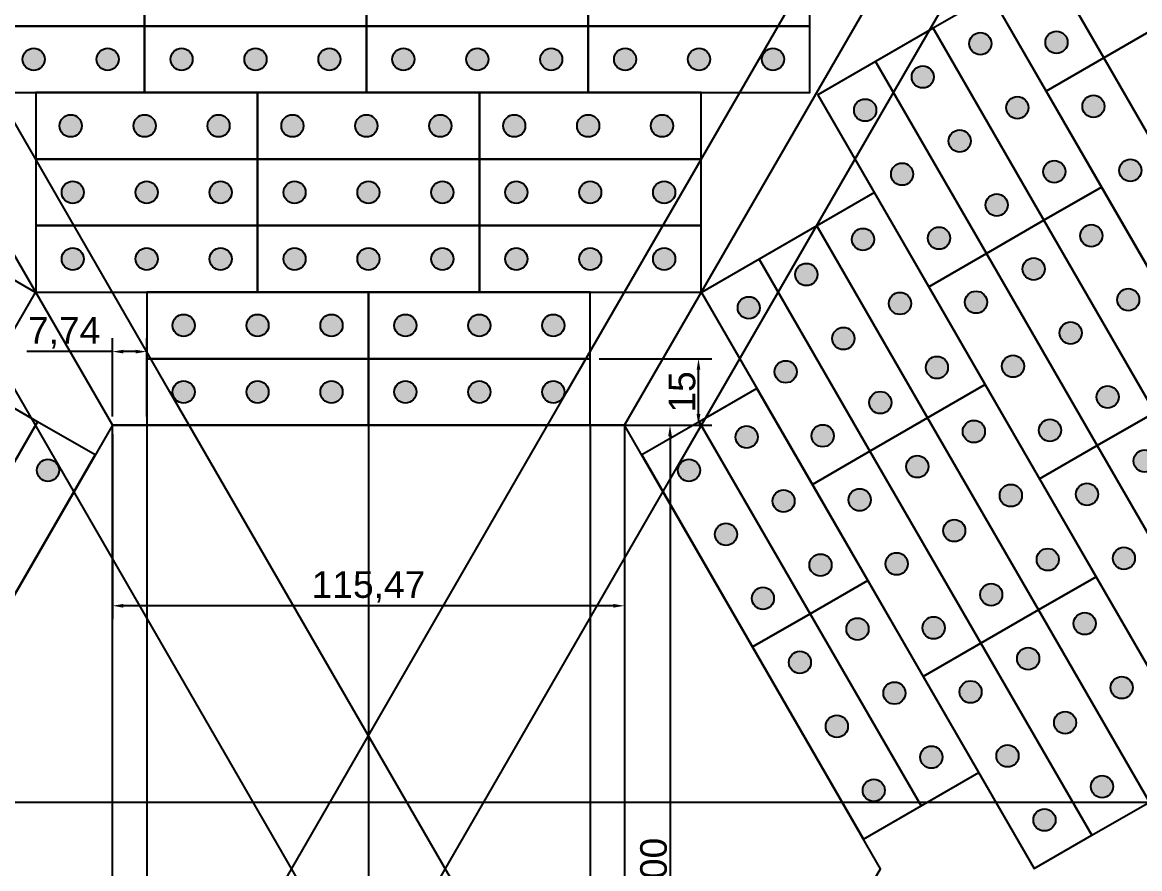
# Model space of a CAD drawing. Header units: millimetres. Extents: x 1388 to 8110, y -1425 to 5021.
# Drawn here: x 2638.8 to 2890.7, y -620.1 to -429.3 of the extents above; entities that cross this region are included whole.
import ezdxf

# ---------------------------------------------------------------- set-up
doc = ezdxf.new("R2010")
doc.units = ezdxf.units.MM
doc.styles.get("Standard").update_dxf_attribs({"font": 'arial.ttf'})
doc.dimstyles.new('ISO-25', dxfattribs={"dimtxt": 6, "dimasz": 2.5, "dimexe": 3, "dimexo": 2, "dimtad": 1, "dimtxsty": 'Standard', "dimcen": 2.5, "dimadec": 0, "dimazin": 0, "dimtfac": 1, "dimtmove": 0, "dimatfit": 3, "dimfxl": 1, "dimarcsym": 0})

# ---------------------------------------------------------------- blocks, each defined once
blk = doc.blocks.new('*D79')
at = {"color": 0, "lineweight": -2, "transparency": 16777216}
for p, q in [((2659.08, -522.17), (2659.08, -563.88)), ((2774.55, -522.17), (2774.55, -563.88)), ((2772.05, -560.88), (2661.58, -560.88))]:
    blk.add_line(p, q, dxfattribs=at)
at = {"color": 0, "transparency": 16777216}
for points in [[(2661.58, -560.46), (2661.58, -561.3), (2659.08, -560.88)], [(2772.05, -560.46), (2772.05, -561.3), (2774.55, -560.88)]]:
    blk.add_solid(points, dxfattribs=at)
at = {"layer": 'Defpoints', "color": 0, "transparency": 16777216}
for p in [(2659.08, -520.17), (2774.55, -520.17), (2659.08, -560.88)]:
    blk.add_point(p, dxfattribs=at)
at = {"color": 0, "transparency": 16777216, "insert": (2716.82, -556.65), "char_height": 6, "attachment_point": 5}
blk.add_mtext('115,47', dxfattribs=at)
blk = doc.blocks.new('*D80')
at = {"color": 0, "lineweight": -2, "transparency": 16777216}
for p, q in [((2776.55, -520.17), (2787.81, -520.17)), ((2784.81, -522.67), (2784.81, -717.67)), ((2776.55, -720.17), (2787.81, -720.17))]:
    blk.add_line(p, q, dxfattribs=at)
at = {"color": 0, "transparency": 16777216}
for points in [[(2784.39, -522.67), (2785.23, -522.67), (2784.81, -520.17)], [(2784.39, -717.67), (2785.23, -717.67), (2784.81, -720.17)]]:
    blk.add_solid(points, dxfattribs=at)
at = {"layer": 'Defpoints', "color": 0, "transparency": 16777216}
for p in [(2774.55, -520.17), (2774.55, -720.17), (2784.81, -720.17)]:
    blk.add_point(p, dxfattribs=at)
at = {"color": 0, "transparency": 16777216, "insert": (2781.12, -620.17), "char_height": 6, "attachment_point": 5, "rotation": 90}
blk.add_mtext('200', dxfattribs=at)
blk = doc.blocks.new('*D77')
at = {"color": 0, "lineweight": -2, "transparency": 16777216}
for p, q in [((2768.82, -505.17), (2794.23, -505.17)), ((2791.23, -517.67), (2791.23, -507.67)), ((2768.82, -520.17), (2794.23, -520.17))]:
    blk.add_line(p, q, dxfattribs=at)
at = {"color": 0, "transparency": 16777216}
for points in [[(2790.81, -507.67), (2791.65, -507.67), (2791.23, -505.17)], [(2790.81, -517.67), (2791.65, -517.67), (2791.23, -520.17)]]:
    blk.add_solid(points, dxfattribs=at)
at = {"layer": 'Defpoints', "color": 0, "transparency": 16777216}
for p in [(2766.82, -505.17), (2791.23, -505.17), (2766.82, -520.17)]:
    blk.add_point(p, dxfattribs=at)
at = {"color": 0, "transparency": 16777216, "insert": (2787.54, -512.67), "char_height": 6, "attachment_point": 5, "rotation": 90}
blk.add_mtext('15', dxfattribs=at)
blk = doc.blocks.new('*D78')
at = {"color": 0, "lineweight": -2, "transparency": 16777216}
for p, q in [((2659.08, -518.17), (2659.08, -500.57)), ((2666.82, -518.17), (2666.82, -500.57)), ((2659.08, -503.57), (2639.82, -503.57)), ((2664.32, -503.57), (2661.58, -503.57))]:
    blk.add_line(p, q, dxfattribs=at)
at = {"color": 0, "transparency": 16777216}
for points in [[(2661.58, -503.15), (2661.58, -503.98), (2659.08, -503.57)], [(2664.32, -503.15), (2664.32, -503.98), (2666.82, -503.57)]]:
    blk.add_solid(points, dxfattribs=at)
at = {"layer": 'Defpoints', "color": 0, "transparency": 16777216}
for p in [(2659.08, -503.57), (2659.08, -520.17), (2666.82, -520.17)]:
    blk.add_point(p, dxfattribs=at)
at = {"color": 0, "transparency": 16777216, "insert": (2648.2, -499.35), "char_height": 6, "attachment_point": 5}
blk.add_mtext('7,74', dxfattribs=at)

msp = doc.modelspace()

# ---------------------------------------------------------------- hatches: boundary and pattern name
at = {"true_color": 0xf1eb1f}
h = msp.add_hatch(color=2, dxfattribs=at)
h.dxf.hatch_style = 1
h.paths.add_polyline_path([(2857.28, -434.13, 1), (2852.28, -434.13, 1)])
h = msp.add_hatch(color=2, dxfattribs=at)
h.dxf.hatch_style = 1
h.paths.add_polyline_path([(2874.437, -433.847, 1), (2869.437, -433.847, 1)])
h = msp.add_hatch(color=2, dxfattribs=at)
h.dxf.hatch_style = 1
h.paths.add_polyline_path([(2643.85, -437.669, 1), (2638.85, -437.669, 1)])
h = msp.add_hatch(color=2, dxfattribs=at)
h.dxf.hatch_style = 1
h.paths.add_polyline_path([(2660.517, -437.669, 1), (2655.517, -437.669, 1)])
h = msp.add_hatch(color=2, dxfattribs=at)
h.dxf.hatch_style = 1
h.paths.add_polyline_path([(2677.184, -437.669, 1), (2672.184, -437.669, 1)])
h = msp.add_hatch(color=2, dxfattribs=at)
h.dxf.hatch_style = 1
h.paths.add_polyline_path([(2693.85, -437.669, 1), (2688.85, -437.669, 1)])
h = msp.add_hatch(color=2, dxfattribs=at)
h.dxf.hatch_style = 1
h.paths.add_polyline_path([(2710.517, -437.669, 1), (2705.517, -437.669, 1)])
h = msp.add_hatch(color=2, dxfattribs=at)
h.dxf.hatch_style = 1
h.paths.add_polyline_path([(2727.184, -437.669, 1), (2722.184, -437.669, 1)])
h = msp.add_hatch(color=2, dxfattribs=at)
h.dxf.hatch_style = 1
h.paths.add_polyline_path([(2743.85, -437.669, 1), (2738.85, -437.669, 1)])
h = msp.add_hatch(color=2, dxfattribs=at)
h.dxf.hatch_style = 1
h.paths.add_polyline_path([(2760.517, -437.669, 1), (2755.517, -437.669, 1)])
h = msp.add_hatch(color=2, dxfattribs=at)
h.dxf.hatch_style = 1
h.paths.add_polyline_path([(2777.184, -437.669, 1), (2772.184, -437.669, 1)])
h = msp.add_hatch(color=2, dxfattribs=at)
h.dxf.hatch_style = 1
h.paths.add_polyline_path([(2793.85, -437.669, 1), (2788.85, -437.669, 1)])
h = msp.add_hatch(color=2, dxfattribs=at)
h.dxf.hatch_style = 1
h.paths.add_polyline_path([(2810.517, -437.669, 1), (2805.517, -437.669, 1)])
h = msp.add_hatch(color=2, dxfattribs=at)
h.dxf.hatch_style = 1
h.paths.add_polyline_path([(2844.29, -441.63, 1), (2839.29, -441.63, 1)])
h = msp.add_hatch(color=2, dxfattribs=at)
h.dxf.hatch_style = 1
h.paths.add_polyline_path([(2882.771, -448.28, 1), (2877.771, -448.28, 1)])
h = msp.add_hatch(color=2, dxfattribs=at)
h.dxf.hatch_style = 1
h.paths.add_polyline_path([(2831.3, -449.13, 1), (2826.3, -449.13, 1)])
h = msp.add_hatch(color=2, dxfattribs=at)
h.dxf.hatch_style = 1
h.paths.add_polyline_path([(2865.614, -448.564, 1), (2860.614, -448.564, 1)])
h = msp.add_hatch(color=2, dxfattribs=at)
h.dxf.hatch_style = 1
h.paths.add_polyline_path([(2652.184, -452.669, 1), (2647.184, -452.669, 1)])
h = msp.add_hatch(color=2, dxfattribs=at)
h.dxf.hatch_style = 1
h.paths.add_polyline_path([(2668.85, -452.669, 1), (2663.85, -452.669, 1)])
h = msp.add_hatch(color=2, dxfattribs=at)
h.dxf.hatch_style = 1
h.paths.add_polyline_path([(2685.517, -452.669, 1), (2680.517, -452.669, 1)])
h = msp.add_hatch(color=2, dxfattribs=at)
h.dxf.hatch_style = 1
h.paths.add_polyline_path([(2702.184, -452.669, 1), (2697.184, -452.669, 1)])
h = msp.add_hatch(color=2, dxfattribs=at)
h.dxf.hatch_style = 1
h.paths.add_polyline_path([(2718.85, -452.669, 1), (2713.85, -452.669, 1)])
h = msp.add_hatch(color=2, dxfattribs=at)
h.dxf.hatch_style = 1
h.paths.add_polyline_path([(2735.517, -452.669, 1), (2730.517, -452.669, 1)])
h = msp.add_hatch(color=2, dxfattribs=at)
h.dxf.hatch_style = 1
h.paths.add_polyline_path([(2752.184, -452.669, 1), (2747.184, -452.669, 1)])
h = msp.add_hatch(color=2, dxfattribs=at)
h.dxf.hatch_style = 1
h.paths.add_polyline_path([(2768.85, -452.669, 1), (2763.85, -452.669, 1)])
h = msp.add_hatch(color=2, dxfattribs=at)
h.dxf.hatch_style = 1
h.paths.add_polyline_path([(2785.517, -452.669, 1), (2780.517, -452.669, 1)])
h = msp.add_hatch(color=2, dxfattribs=at)
h.dxf.hatch_style = 1
h.paths.add_polyline_path([(2852.623, -456.064, 1), (2847.623, -456.064, 1)])
h = msp.add_hatch(color=2, dxfattribs=at)
h.dxf.hatch_style = 1
h.paths.add_polyline_path([(2873.947, -462.997, 1), (2868.947, -462.997, 1)])
h = msp.add_hatch(color=2, dxfattribs=at)
h.dxf.hatch_style = 1
h.paths.add_polyline_path([(2891.104, -462.714, 1), (2886.104, -462.714, 1)])
h = msp.add_hatch(color=2, dxfattribs=at)
h.dxf.hatch_style = 1
h.paths.add_polyline_path([(2839.633, -463.564, 1), (2834.633, -463.564, 1)])
h = msp.add_hatch(color=2, dxfattribs=at)
h.dxf.hatch_style = 1
h.paths.add_polyline_path([(2652.65, -467.669, 1), (2647.65, -467.669, 1)])
h = msp.add_hatch(color=2, dxfattribs=at)
h.dxf.hatch_style = 1
h.paths.add_polyline_path([(2669.316, -467.669, 1), (2664.316, -467.669, 1)])
h = msp.add_hatch(color=2, dxfattribs=at)
h.dxf.hatch_style = 1
h.paths.add_polyline_path([(2685.983, -467.669, 1), (2680.983, -467.669, 1)])
h = msp.add_hatch(color=2, dxfattribs=at)
h.dxf.hatch_style = 1
h.paths.add_polyline_path([(2702.65, -467.669, 1), (2697.65, -467.669, 1)])
h = msp.add_hatch(color=2, dxfattribs=at)
h.dxf.hatch_style = 1
h.paths.add_polyline_path([(2719.316, -467.669, 1), (2714.316, -467.669, 1)])
h = msp.add_hatch(color=2, dxfattribs=at)
h.dxf.hatch_style = 1
h.paths.add_polyline_path([(2735.983, -467.669, 1), (2730.983, -467.669, 1)])
h = msp.add_hatch(color=2, dxfattribs=at)
h.dxf.hatch_style = 1
h.paths.add_polyline_path([(2752.65, -467.669, 1), (2747.65, -467.669, 1)])
h = msp.add_hatch(color=2, dxfattribs=at)
h.dxf.hatch_style = 1
h.paths.add_polyline_path([(2769.316, -467.669, 1), (2764.316, -467.669, 1)])
h = msp.add_hatch(color=2, dxfattribs=at)
h.dxf.hatch_style = 1
h.paths.add_polyline_path([(2785.983, -467.669, 1), (2780.983, -467.669, 1)])
h = msp.add_hatch(color=2, dxfattribs=at)
h.dxf.hatch_style = 1
h.paths.add_polyline_path([(2860.957, -470.497, 1), (2855.957, -470.497, 1)])
h = msp.add_hatch(color=2, dxfattribs=at)
h.dxf.hatch_style = 1
h.paths.add_polyline_path([(2830.809, -478.28, 1), (2825.809, -478.28, 1)])
h = msp.add_hatch(color=2, dxfattribs=at)
h.dxf.hatch_style = 1
h.paths.add_polyline_path([(2847.966, -477.997, 1), (2842.966, -477.997, 1)])
h = msp.add_hatch(color=2, dxfattribs=at)
h.dxf.hatch_style = 1
h.paths.add_polyline_path([(2882.28, -477.431, 1), (2877.28, -477.431, 1)])
h = msp.add_hatch(color=2, dxfattribs=at)
h.dxf.hatch_style = 1
h.paths.add_polyline_path([(2652.65, -482.669, 1), (2647.65, -482.669, 1)])
h = msp.add_hatch(color=2, dxfattribs=at)
h.dxf.hatch_style = 1
h.paths.add_polyline_path([(2669.316, -482.669, 1), (2664.316, -482.669, 1)])
h = msp.add_hatch(color=2, dxfattribs=at)
h.dxf.hatch_style = 1
h.paths.add_polyline_path([(2685.983, -482.669, 1), (2680.983, -482.669, 1)])
h = msp.add_hatch(color=2, dxfattribs=at)
h.dxf.hatch_style = 1
h.paths.add_polyline_path([(2702.65, -482.669, 1), (2697.65, -482.669, 1)])
h = msp.add_hatch(color=2, dxfattribs=at)
h.dxf.hatch_style = 1
h.paths.add_polyline_path([(2719.316, -482.669, 1), (2714.316, -482.669, 1)])
h = msp.add_hatch(color=2, dxfattribs=at)
h.dxf.hatch_style = 1
h.paths.add_polyline_path([(2735.983, -482.669, 1), (2730.983, -482.669, 1)])
h = msp.add_hatch(color=2, dxfattribs=at)
h.dxf.hatch_style = 1
h.paths.add_polyline_path([(2752.65, -482.669, 1), (2747.65, -482.669, 1)])
h = msp.add_hatch(color=2, dxfattribs=at)
h.dxf.hatch_style = 1
h.paths.add_polyline_path([(2769.316, -482.669, 1), (2764.316, -482.669, 1)])
h = msp.add_hatch(color=2, dxfattribs=at)
h.dxf.hatch_style = 1
h.paths.add_polyline_path([(2785.983, -482.669, 1), (2780.983, -482.669, 1)])
h = msp.add_hatch(color=2, dxfattribs=at)
h.dxf.hatch_style = 1
h.paths.add_polyline_path([(2869.29, -484.931, 1), (2864.29, -484.931, 1)])
h = msp.add_hatch(color=2, dxfattribs=at)
h.dxf.hatch_style = 1
h.paths.add_polyline_path([(2818.052, -486.184, 1), (2813.052, -486.184, 1)])
h = msp.add_hatch(color=2, dxfattribs=at)
h.dxf.hatch_style = 1
h.paths.add_polyline_path([(2805.061, -493.684, 1), (2800.061, -493.684, 1)])
h = msp.add_hatch(color=2, dxfattribs=at)
h.dxf.hatch_style = 1
h.paths.add_polyline_path([(2839.143, -492.714, 1), (2834.143, -492.714, 1)])
h = msp.add_hatch(color=2, dxfattribs=at)
h.dxf.hatch_style = 1
h.paths.add_polyline_path([(2856.3, -492.431, 1), (2851.3, -492.431, 1)])
h = msp.add_hatch(color=2, dxfattribs=at)
h.dxf.hatch_style = 1
h.paths.add_polyline_path([(2890.614, -491.865, 1), (2885.614, -491.865, 1)])
h = msp.add_hatch(color=2, dxfattribs=at)
h.dxf.hatch_style = 1
h.paths.add_polyline_path([(2677.65, -497.669, 1), (2672.65, -497.669, 1)])
h = msp.add_hatch(color=2, dxfattribs=at)
h.dxf.hatch_style = 1
h.paths.add_polyline_path([(2694.316, -497.669, 1), (2689.316, -497.669, 1)])
h = msp.add_hatch(color=2, dxfattribs=at)
h.dxf.hatch_style = 1
h.paths.add_polyline_path([(2710.983, -497.669, 1), (2705.983, -497.669, 1)])
h = msp.add_hatch(color=2, dxfattribs=at)
h.dxf.hatch_style = 1
h.paths.add_polyline_path([(2727.65, -497.669, 1), (2722.65, -497.669, 1)])
h = msp.add_hatch(color=2, dxfattribs=at)
h.dxf.hatch_style = 1
h.paths.add_polyline_path([(2744.316, -497.669, 1), (2739.316, -497.669, 1)])
h = msp.add_hatch(color=2, dxfattribs=at)
h.dxf.hatch_style = 1
h.paths.add_polyline_path([(2760.983, -497.669, 1), (2755.983, -497.669, 1)])
h = msp.add_hatch(color=2, dxfattribs=at)
h.dxf.hatch_style = 1
h.paths.add_polyline_path([(2826.385, -500.618, 1), (2821.385, -500.618, 1)])
h = msp.add_hatch(color=2, dxfattribs=at)
h.dxf.hatch_style = 1
h.paths.add_polyline_path([(2877.623, -499.365, 1), (2872.623, -499.365, 1)])
h = msp.add_hatch(color=2, dxfattribs=at)
h.dxf.hatch_style = 1
h.paths.add_polyline_path([(2813.395, -508.118, 1), (2808.395, -508.118, 1)])
h = msp.add_hatch(color=2, dxfattribs=at)
h.dxf.hatch_style = 1
h.paths.add_polyline_path([(2847.476, -507.148, 1), (2842.476, -507.148, 1)])
h = msp.add_hatch(color=2, dxfattribs=at)
h.dxf.hatch_style = 1
h.paths.add_polyline_path([(2864.633, -506.865, 1), (2859.633, -506.865, 1)])
h = msp.add_hatch(color=2, dxfattribs=at)
h.dxf.hatch_style = 1
h.paths.add_polyline_path([(2677.65, -512.669, 1), (2672.65, -512.669, 1)])
h = msp.add_hatch(color=2, dxfattribs=at)
h.dxf.hatch_style = 1
h.paths.add_polyline_path([(2694.316, -512.669, 1), (2689.316, -512.669, 1)])
h = msp.add_hatch(color=2, dxfattribs=at)
h.dxf.hatch_style = 1
h.paths.add_polyline_path([(2710.983, -512.669, 1), (2705.983, -512.669, 1)])
h = msp.add_hatch(color=2, dxfattribs=at)
h.dxf.hatch_style = 1
h.paths.add_polyline_path([(2727.65, -512.669, 1), (2722.65, -512.669, 1)])
h = msp.add_hatch(color=2, dxfattribs=at)
h.dxf.hatch_style = 1
h.paths.add_polyline_path([(2744.316, -512.669, 1), (2739.316, -512.669, 1)])
h = msp.add_hatch(color=2, dxfattribs=at)
h.dxf.hatch_style = 1
h.paths.add_polyline_path([(2760.983, -512.669, 1), (2755.983, -512.669, 1)])
h = msp.add_hatch(color=2, dxfattribs=at)
h.dxf.hatch_style = 1
h.paths.add_polyline_path([(2885.957, -513.799, 1), (2880.957, -513.799, 1)])
h = msp.add_hatch(color=2, dxfattribs=at)
h.dxf.hatch_style = 1
h.paths.add_polyline_path([(2834.718, -515.051, 1), (2829.718, -515.051, 1)])
h = msp.add_hatch(color=2, dxfattribs=at)
h.dxf.hatch_style = 1
h.paths.add_polyline_path([(2872.966, -521.299, 1), (2867.966, -521.299, 1)])
h = msp.add_hatch(color=2, dxfattribs=at)
h.dxf.hatch_style = 1
h.paths.add_polyline_path([(2804.571, -522.835, 1), (2799.571, -522.835, 1)])
h = msp.add_hatch(color=2, dxfattribs=at)
h.dxf.hatch_style = 1
h.paths.add_polyline_path([(2821.728, -522.551, 1), (2816.728, -522.551, 1)])
h = msp.add_hatch(color=2, dxfattribs=at)
h.dxf.hatch_style = 1
h.paths.add_polyline_path([(2855.809, -521.582, 1), (2850.809, -521.582, 1)])
h = msp.add_hatch(color=2, dxfattribs=at)
h.dxf.hatch_style = 1
h.paths.add_polyline_path([(2894.29, -528.232, 1), (2889.29, -528.232, 1)])
h = msp.add_hatch(color=2, dxfattribs=at)
h.dxf.hatch_style = 1
h.paths.add_polyline_path([(2647.052, -530.335, 1), (2642.052, -530.335, 1)])
h = msp.add_hatch(color=2, dxfattribs=at)
h.dxf.hatch_style = 1
h.paths.add_polyline_path([(2791.581, -530.335, 1), (2786.581, -530.335, 1)])
h = msp.add_hatch(color=2, dxfattribs=at)
h.dxf.hatch_style = 1
h.paths.add_polyline_path([(2843.052, -529.485, 1), (2838.052, -529.485, 1)])
h = msp.add_hatch(color=2, dxfattribs=at)
h.dxf.hatch_style = 1
h.paths.add_polyline_path([(2864.143, -536.015, 1), (2859.143, -536.015, 1)])
h = msp.add_hatch(color=2, dxfattribs=at)
h.dxf.hatch_style = 1
h.paths.add_polyline_path([(2881.3, -535.732, 1), (2876.3, -535.732, 1)])
h = msp.add_hatch(color=2, dxfattribs=at)
h.dxf.hatch_style = 1
h.paths.add_polyline_path([(2812.904, -537.268, 1), (2807.904, -537.268, 1)])
h = msp.add_hatch(color=2, dxfattribs=at)
h.dxf.hatch_style = 1
h.paths.add_polyline_path([(2830.061, -536.985, 1), (2825.061, -536.985, 1)])
h = msp.add_hatch(color=2, dxfattribs=at)
h.dxf.hatch_style = 1
h.paths.add_polyline_path([(2851.385, -543.919, 1), (2846.385, -543.919, 1)])
h = msp.add_hatch(color=2, dxfattribs=at)
h.dxf.hatch_style = 1
h.paths.add_polyline_path([(2799.914, -544.768, 1), (2794.914, -544.768, 1)])
h = msp.add_hatch(color=2, dxfattribs=at)
h.dxf.hatch_style = 1
h.paths.add_polyline_path([(2838.395, -551.419, 1), (2833.395, -551.419, 1)])
h = msp.add_hatch(color=2, dxfattribs=at)
h.dxf.hatch_style = 1
h.paths.add_polyline_path([(2872.476, -550.449, 1), (2867.476, -550.449, 1)])
h = msp.add_hatch(color=2, dxfattribs=at)
h.dxf.hatch_style = 1
h.paths.add_polyline_path([(2889.633, -550.166, 1), (2884.633, -550.166, 1)])
h = msp.add_hatch(color=2, dxfattribs=at)
h.dxf.hatch_style = 1
h.paths.add_polyline_path([(2821.238, -551.702, 1), (2816.238, -551.702, 1)])
h = msp.add_hatch(color=2, dxfattribs=at)
h.dxf.hatch_style = 1
h.paths.add_polyline_path([(2808.247, -559.202, 1), (2803.247, -559.202, 1)])
h = msp.add_hatch(color=2, dxfattribs=at)
h.dxf.hatch_style = 1
h.paths.add_polyline_path([(2859.718, -558.353, 1), (2854.718, -558.353, 1)])
h = msp.add_hatch(color=2, dxfattribs=at)
h.dxf.hatch_style = 1
h.paths.add_polyline_path([(2829.571, -566.136, 1), (2824.571, -566.136, 1)])
h = msp.add_hatch(color=2, dxfattribs=at)
h.dxf.hatch_style = 1
h.paths.add_polyline_path([(2846.728, -565.853, 1), (2841.728, -565.853, 1)])
h = msp.add_hatch(color=2, dxfattribs=at)
h.dxf.hatch_style = 1
h.paths.add_polyline_path([(2880.809, -564.883, 1), (2875.809, -564.883, 1)])
h = msp.add_hatch(color=2, dxfattribs=at)
h.dxf.hatch_style = 1
h.paths.add_polyline_path([(2816.581, -573.636, 1), (2811.581, -573.636, 1)])
h = msp.add_hatch(color=2, dxfattribs=at)
h.dxf.hatch_style = 1
h.paths.add_polyline_path([(2868.052, -572.787, 1), (2863.052, -572.787, 1)])
h = msp.add_hatch(color=2, dxfattribs=at)
h.dxf.hatch_style = 1
h.paths.add_polyline_path([(2889.143, -579.317, 1), (2884.143, -579.317, 1)])
h = msp.add_hatch(color=2, dxfattribs=at)
h.dxf.hatch_style = 1
h.paths.add_polyline_path([(2837.904, -580.57, 1), (2832.904, -580.57, 1)])
h = msp.add_hatch(color=2, dxfattribs=at)
h.dxf.hatch_style = 1
h.paths.add_polyline_path([(2855.061, -580.287, 1), (2850.061, -580.287, 1)])
h = msp.add_hatch(color=2, dxfattribs=at)
h.dxf.hatch_style = 1
h.paths.add_polyline_path([(2824.914, -588.07, 1), (2819.914, -588.07, 1)])
h = msp.add_hatch(color=2, dxfattribs=at)
h.dxf.hatch_style = 1
h.paths.add_polyline_path([(2876.385, -587.22, 1), (2871.385, -587.22, 1)])
h = msp.add_hatch(color=2, dxfattribs=at)
h.dxf.hatch_style = 1
h.paths.add_polyline_path([(2846.238, -595.003, 1), (2841.238, -595.003, 1)])
h = msp.add_hatch(color=2, dxfattribs=at)
h.dxf.hatch_style = 1
h.paths.add_polyline_path([(2863.395, -594.72, 1), (2858.395, -594.72, 1)])
h = msp.add_hatch(color=2, dxfattribs=at)
h.dxf.hatch_style = 1
h.paths.add_polyline_path([(2884.718, -601.654, 1), (2879.718, -601.654, 1)])
h = msp.add_hatch(color=2, dxfattribs=at)
h.dxf.hatch_style = 1
h.paths.add_polyline_path([(2833.247, -602.503, 1), (2828.247, -602.503, 1)])
h = msp.add_hatch(color=2, dxfattribs=at)
h.dxf.hatch_style = 1
h.paths.add_polyline_path([(2871.728, -609.154, 1), (2866.728, -609.154, 1)])

# ---------------------------------------------------------------- linework, layer by layer
for p, q in [((2672.072, -512.669), (2585.469, -362.669)), ((2761.561, -512.669), (2848.163, -362.669)), ((2572.479, -370.169), (2659.081, -520.169)), ((2774.551, -520.169), (2861.154, -370.169)), ((2646.091, -527.669), (2559.488, -377.669)), ((2787.542, -527.669), (2874.144, -377.669)), ((2646.091, -712.669), (2761.561, -512.669)), ((2787.542, -712.669), (2672.072, -512.669)), ((2666.816, -520.169), (2666.816, -720.169)), ((2716.816, -520.169), (2716.816, -720.169)), ((2766.816, -520.169), (2766.816, -720.169)), ((2761.561, -727.669), (2646.091, -527.669)), ((2672.072, -727.669), (2787.542, -527.669)), ((2601.346, -605.169), (2832.286, -605.169)), ((2832.286, -605.169), (3005.491, -605.169))]:
    msp.add_line(p, q)
for points in [[(2895.59, -429.814), (2870.59, -386.512), (2857.599, -394.012), (2882.599, -437.314)], [(2882.599, -437.314), (2857.599, -394.012), (2844.609, -401.512), (2869.609, -444.814)], [(2666.35, -415.169), (2616.35, -415.169), (2616.35, -430.169), (2666.35, -430.169)], [(2716.35, -415.169), (2666.35, -415.169), (2666.35, -430.169), (2716.35, -430.169)], [(2766.35, -415.169), (2716.35, -415.169), (2716.35, -430.169), (2766.35, -430.169)], [(2816.35, -415.169), (2766.35, -415.169), (2766.35, -430.169), (2816.35, -430.169)], [(2882.109, -466.464), (2857.109, -423.163), (2844.118, -430.663), (2869.118, -473.964)], [(2666.35, -430.169), (2616.35, -430.169), (2616.35, -445.169), (2666.35, -445.169)], [(2716.35, -430.169), (2666.35, -430.169), (2666.35, -445.169), (2716.35, -445.169)], [(2766.35, -430.169), (2716.35, -430.169), (2716.35, -445.169), (2766.35, -445.169)], [(2816.35, -430.169), (2766.35, -430.169), (2766.35, -445.169), (2816.35, -445.169)], [(2869.118, -473.964), (2844.118, -430.663), (2831.128, -438.163), (2856.128, -481.464)], [(2920.59, -473.115), (2895.59, -429.814), (2882.599, -437.314), (2907.599, -480.615)], [(2856.128, -481.464), (2831.128, -438.163), (2818.138, -445.663), (2843.138, -488.964)], [(2907.599, -480.615), (2882.599, -437.314), (2869.609, -444.814), (2894.609, -488.115)], [(2691.816, -445.169), (2641.816, -445.169), (2641.816, -460.169), (2691.816, -460.169)], [(2741.816, -445.169), (2691.816, -445.169), (2691.816, -460.169), (2741.816, -460.169)], [(2791.816, -445.169), (2741.816, -445.169), (2741.816, -460.169), (2791.816, -460.169)], [(2691.816, -460.169), (2641.816, -460.169), (2641.816, -475.169), (2691.816, -475.169)], [(2741.816, -460.169), (2691.816, -460.169), (2691.816, -475.169), (2741.816, -475.169)], [(2791.816, -460.169), (2741.816, -460.169), (2741.816, -475.169), (2791.816, -475.169)], [(2855.871, -511.018), (2830.871, -467.717), (2817.88, -475.217), (2842.88, -518.518)], [(2907.109, -509.765), (2882.109, -466.464), (2869.118, -473.964), (2894.118, -517.265)], [(2691.816, -475.169), (2641.816, -475.169), (2641.816, -490.169), (2691.816, -490.169)], [(2741.816, -475.169), (2691.816, -475.169), (2691.816, -490.169), (2741.816, -490.169)], [(2791.816, -475.169), (2741.816, -475.169), (2741.816, -490.169), (2791.816, -490.169)], [(2842.88, -518.518), (2817.88, -475.217), (2804.89, -482.717), (2829.89, -526.018)], [(2894.118, -517.265), (2869.118, -473.964), (2856.128, -481.464), (2881.128, -524.765)], [(2628.743, -482.717), (2603.743, -526.018), (2616.733, -533.518), (2641.733, -490.217)], [(2829.89, -526.018), (2804.89, -482.717), (2791.9, -490.217), (2816.9, -533.518)], [(2881.128, -524.765), (2856.128, -481.464), (2843.138, -488.964), (2868.138, -532.265)], [(2716.816, -490.169), (2666.816, -490.169), (2666.816, -505.169), (2716.816, -505.169)], [(2766.816, -490.169), (2716.816, -490.169), (2716.816, -505.169), (2766.816, -505.169)], [(2716.816, -505.169), (2666.816, -505.169), (2666.816, -520.169), (2716.816, -520.169)], [(2766.816, -505.169), (2716.816, -505.169), (2716.816, -520.169), (2766.816, -520.169)], [(2880.871, -554.32), (2855.871, -511.018), (2842.88, -518.518), (2867.88, -561.82)], [(2629.233, -511.868), (2604.233, -555.169), (2617.223, -562.669), (2642.223, -519.368)], [(2829.4, -555.169), (2804.4, -511.868), (2791.409, -519.368), (2816.409, -562.669)], [(2867.88, -561.82), (2842.88, -518.518), (2829.89, -526.018), (2854.89, -569.32)], [(2919.118, -560.567), (2894.118, -517.265), (2881.128, -524.765), (2906.128, -568.067)], [(2659.081, -520.169), (2601.346, -620.169), (2659.081, -720.169), (2774.551, -720.169), (2832.286, -620.169), (2774.551, -520.169)], [(2642.223, -519.368), (2617.223, -562.669), (2630.214, -570.169), (2655.214, -526.868)], [(2659.081, -520.169), (2774.551, -520.169), (2774.551, -720.169), (2659.081, -720.169)], [(2816.409, -562.669), (2791.409, -519.368), (2778.419, -526.868), (2803.419, -570.169)], [(2854.89, -569.32), (2829.89, -526.018), (2816.9, -533.518), (2841.9, -576.82)], [(2906.128, -568.067), (2881.128, -524.765), (2868.138, -532.265), (2893.138, -575.567)], [(2854.4, -598.47), (2829.4, -555.169), (2816.409, -562.669), (2841.409, -605.97)], [(2905.871, -597.621), (2880.871, -554.32), (2867.88, -561.82), (2892.88, -605.121)], [(2841.409, -605.97), (2816.409, -562.669), (2803.419, -570.169), (2828.419, -613.47)], [(2892.88, -605.121), (2867.88, -561.82), (2854.89, -569.32), (2879.89, -612.621)], [(2879.89, -612.621), (2854.89, -569.32), (2841.9, -576.82), (2866.9, -620.121)]]:
    msp.add_lwpolyline(points, close=True)
at = {"color": 2, "true_color": 0xf1eb1f}
for centre in [(2854.78, -434.13), (2871.937, -433.847), (2641.35, -437.669), (2658.017, -437.669), (2674.684, -437.669), (2691.35, -437.669), (2708.017, -437.669), (2724.684, -437.669), (2741.35, -437.669), (2758.017, -437.669), (2774.684, -437.669), (2791.35, -437.669), (2808.017, -437.669), (2841.79, -441.63), (2880.271, -448.28), (2828.8, -449.13), (2863.114, -448.564), (2649.684, -452.669), (2666.35, -452.669), (2683.017, -452.669), (2699.684, -452.669), (2716.35, -452.669), (2733.017, -452.669), (2749.684, -452.669), (2766.35, -452.669), (2783.017, -452.669), (2850.123, -456.064), (2871.447, -462.997), (2888.604, -462.714), (2837.133, -463.564), (2650.15, -467.669), (2666.816, -467.669), (2683.483, -467.669), (2700.15, -467.669), (2716.816, -467.669), (2733.483, -467.669), (2750.15, -467.669), (2766.816, -467.669), (2783.483, -467.669), (2858.457, -470.497), (2828.309, -478.28), (2845.466, -477.997), (2879.78, -477.431), (2650.15, -482.669), (2666.816, -482.669), (2683.483, -482.669), (2700.15, -482.669), (2716.816, -482.669), (2733.483, -482.669), (2750.15, -482.669), (2766.816, -482.669), (2783.483, -482.669), (2866.79, -484.931), (2815.552, -486.184), (2802.561, -493.684), (2836.643, -492.714), (2853.8, -492.431), (2888.114, -491.865), (2675.15, -497.669), (2691.816, -497.669), (2708.483, -497.669), (2725.15, -497.669), (2741.816, -497.669), (2758.483, -497.669), (2823.885, -500.618), (2875.123, -499.365), (2810.895, -508.118), (2844.976, -507.148), (2862.133, -506.865), (2675.15, -512.669), (2691.816, -512.669), (2708.483, -512.669), (2725.15, -512.669), (2741.816, -512.669), (2758.483, -512.669), (2883.457, -513.799), (2832.218, -515.051), (2870.466, -521.299), (2802.071, -522.835), (2819.228, -522.551), (2853.309, -521.582), (2891.79, -528.232), (2644.552, -530.335), (2789.081, -530.335), (2840.552, -529.485), (2861.643, -536.015), (2878.8, -535.732), (2810.404, -537.268), (2827.561, -536.985), (2848.885, -543.919), (2797.414, -544.768), (2835.895, -551.419), (2869.976, -550.449), (2887.133, -550.166), (2818.738, -551.702), (2805.747, -559.202), (2857.218, -558.353), (2827.071, -566.136), (2844.228, -565.853), (2878.309, -564.883), (2814.081, -573.636), (2865.552, -572.787), (2886.643, -579.317), (2835.404, -580.57), (2852.561, -580.287), (2822.414, -588.07), (2873.885, -587.22), (2843.738, -595.003), (2860.895, -594.72), (2882.218, -601.654), (2830.747, -602.503), (2869.228, -609.154)]:
    msp.add_circle(centre, 2.5, dxfattribs=at)

# ---------------------------------------------------------------- dimensions: what is measured, and where the dimension line sits
for base, p1, p2, picture, middle in [((2659.08121, -503.56645), (2666.81624, -520.16899), (2659.08121, -520.16899), '*D78', (2648.20041, -499.34799)), ((2659.081, -560.881), (2774.551, -520.169), (2659.081, -520.169), '*D79', (2716.816, -556.65))]:
    dim = msp.add_linear_dim(base=base, p1=p1, p2=p2, dimstyle='ISO-25')
    dim.commit()
    dim.dimension.update_dxf_attribs({"geometry": picture, "text_midpoint": middle})
for base, p1, p2, picture, middle in [((2791.23, -505.169), (2766.816, -520.169), (2766.816, -505.169), '*D77', (2787.542, -512.669)), ((2784.81, -720.169), (2774.551, -520.169), (2774.551, -720.169), '*D80', (2781.122, -620.169))]:
    dim = msp.add_linear_dim(base=base, p1=p1, p2=p2, angle=90, dimstyle='ISO-25')
    dim.commit()
    dim.dimension.update_dxf_attribs({"geometry": picture, "text_midpoint": middle})

doc.saveas('drawing.dxf')
